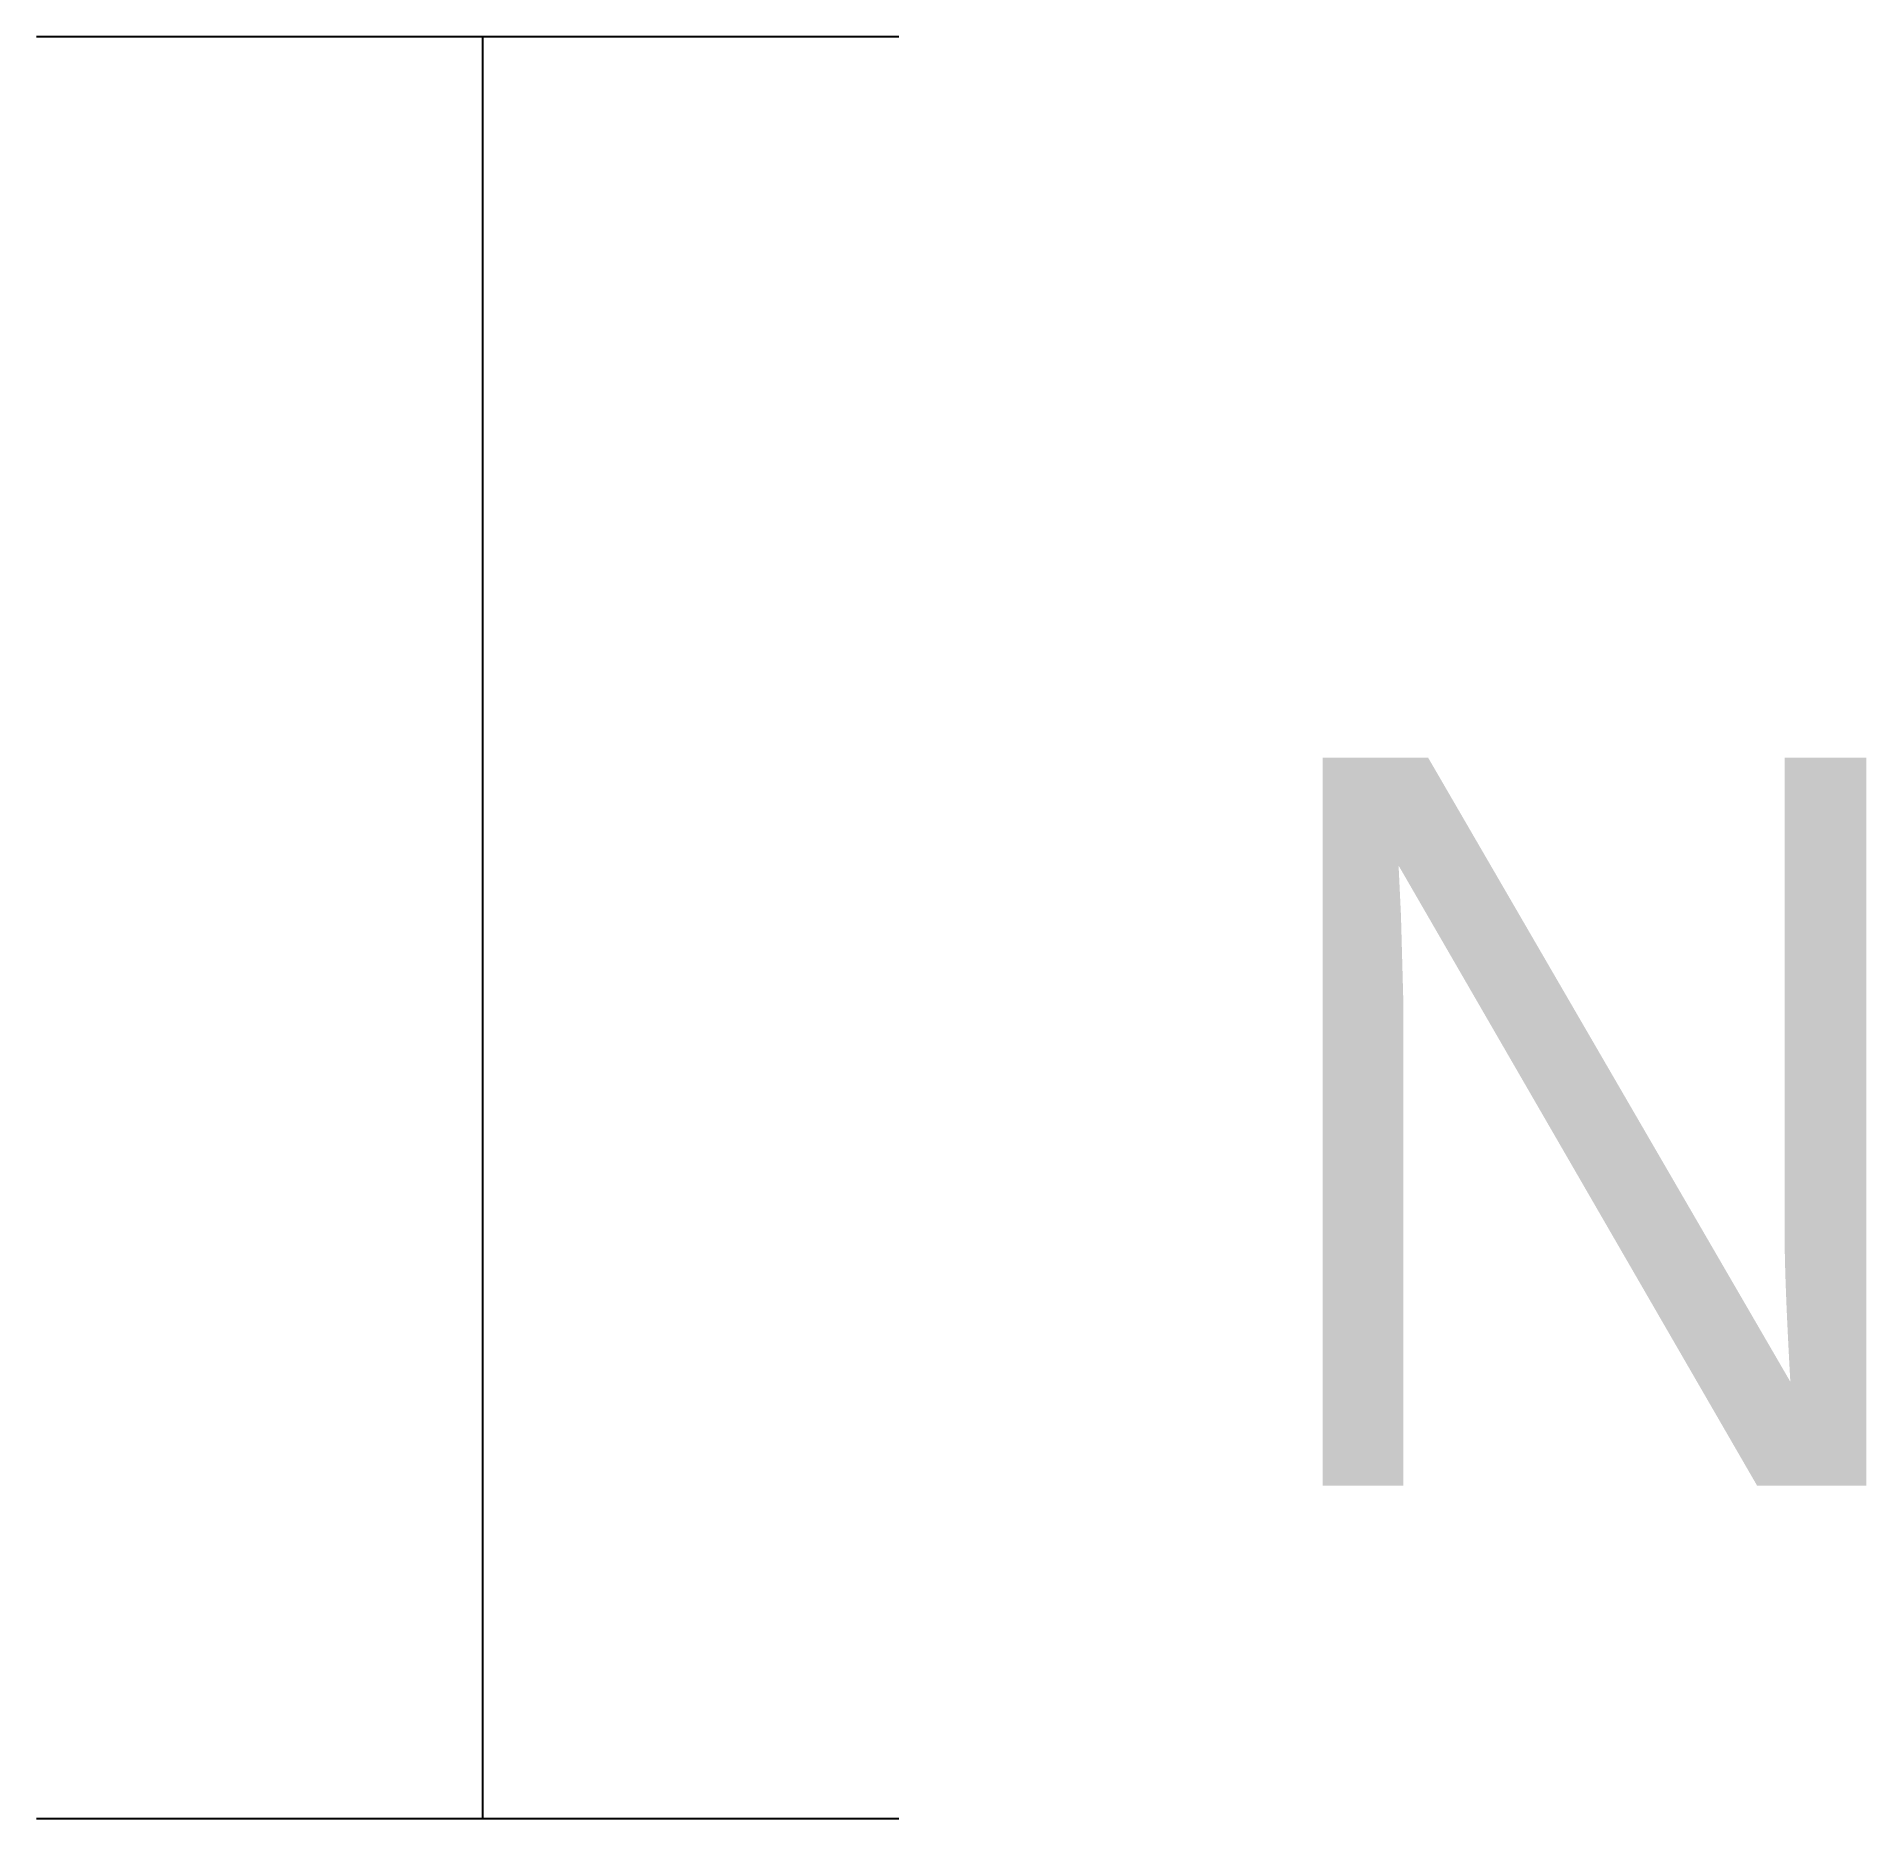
# Model space of a CAD drawing. Header units: metres. Extents: x -120041 to -119412, y -275659 to -275048.
import ezdxf

# ---------------------------------------------------------------- set-up
doc = ezdxf.new("R2010")
doc.units = ezdxf.units.M
doc.layers.add('DIM', color=4, linetype='Continuous')
doc.layers.add('K', color=2, linetype='Continuous')

msp = doc.modelspace()

# ---------------------------------------------------------------- linework, layer by layer
at = {"layer": 'K'}
for p, q in [((-120040.74, -275047.56), (-119744.74, -275047.56)), ((-119887.64, -275047.56), (-119887.64, -275659.43)), ((-120040.74, -275659.43), (-119744.74, -275659.43))]:
    msp.add_line(p, q, dxfattribs=at)

# ---------------------------------------------------------------- texts
at = {"layer": 'DIM'}
msp.add_text('N', height=250, dxfattribs=at).set_placement((-119626.63, -275545.14))

doc.saveas('drawing.dxf')
